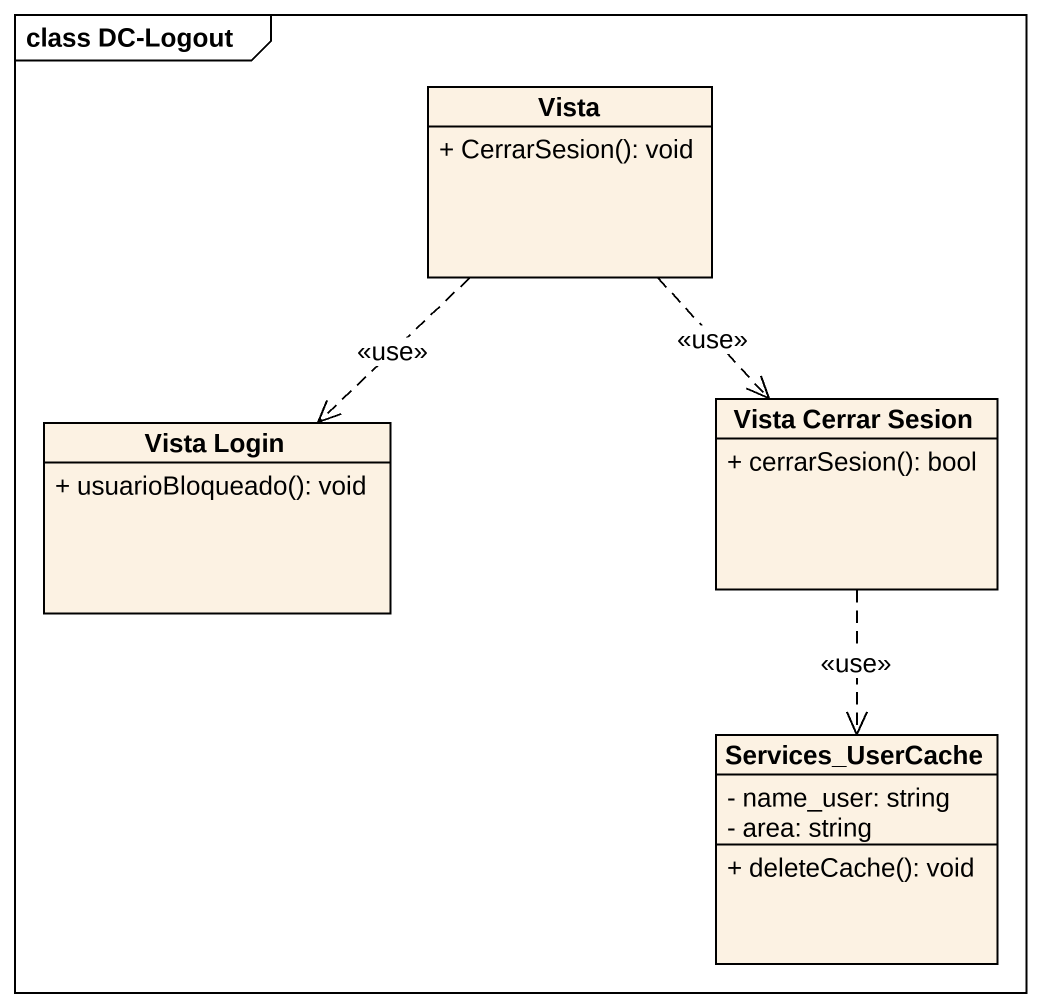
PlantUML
@startuml
mainframe class DC-Logout
hide circle
hide empty members
skinparam classAttributeIconSize 0
class Vista {
  + CerrarSesion(): void
}
class "Vista Login" as Vista_Login {
  + usuarioBloqueado(): void
}
class "Vista Cerrar Sesion" as Vista_Cerrar_Sesion {
  + cerrarSesion(): bool
}
class Services_UserCache {
  - name_user: string
  - area: string
  + deleteCache(): void
}
Vista ..> Vista_Login : <<use>>
Vista ..> Vista_Cerrar_Sesion : <<use>>
Vista_Cerrar_Sesion ..> Services_UserCache : <<use>>
@enduml
